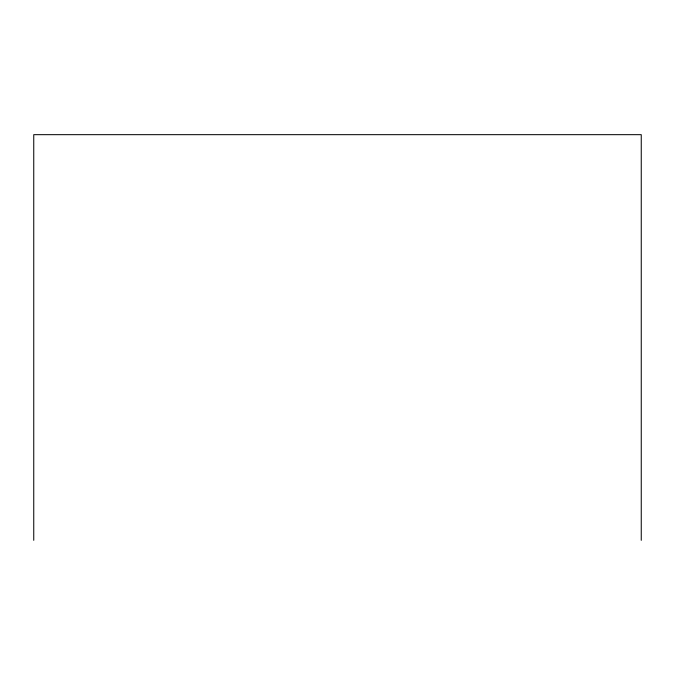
<?xml version="1.0" encoding="UTF-8"?>
<svg xmlns="http://www.w3.org/2000/svg" width="675" height="675" viewBox="0 0 675 675"><rect width="100%" height="100%" fill="white"/><g stroke="black" fill="none" stroke-linecap="round" stroke-linejoin="round"><path stroke-width="1.01" d="M641.25 540.329L641.25 134.671L33.75 134.671L33.75 540.329"/></g></svg>
